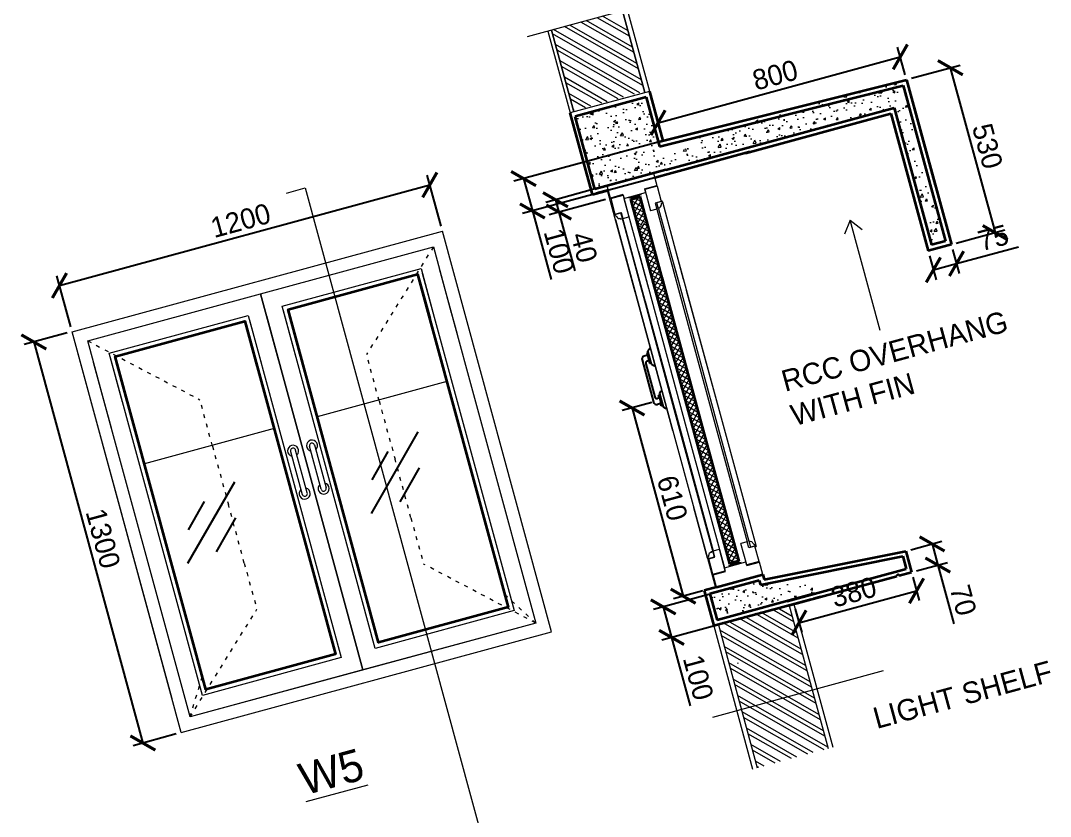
# Model space of a CAD drawing. Header units: millimetres. Extents: x -31731215 to 29997125, y -14487545 to 25622576.
# Drawn here: x 2266303 to 2269523, y -896033 to -893544 of the extents above; entities that cross this region are included whole.
import ezdxf

# ---------------------------------------------------------------- set-up
doc = ezdxf.new("R2010")
doc.units = ezdxf.units.MM
doc.header["$MEASUREMENT"] = 0
doc.linetypes.add('1', pattern=[0])
doc.linetypes.add('ACAD_ISO03W100', pattern=[30, 12, -18])
for name, color, linetype, lineweight in [('DIMNSION', 156, 'Continuous', 15), ('ELE', 245, 'Continuous', 13), ('ele2', 63, 'Continuous', 35), ('formatext', 201, 'Continuous', 20), ('glass', 160, 'Continuous', 13), ('HAT', 8, 'Continuous', 9), ('HATCH', 8, '1', 18), ('raling2', 245, 'Continuous', 9), ('SECTION', 7, 'Continuous', 35), ('th line', 4, 'Continuous', 50), ('THIN LINES', 54, 'Continuous', 0), ('tils', 178, 'Continuous', 0), ('toilet', 161, 'Continuous', 18), ('WALL', 10, '1', 20), ('walls', 10, 'Continuous', 20)]:
    doc.layers.add(name, color=color, linetype=linetype, lineweight=lineweight)
doc.layers.add('DOOR', color=7, linetype='Continuous')
doc.layers.add('hard wear', color=54, linetype='Continuous')
doc.layers.add('hidden', color=7, linetype='ACAD_ISO03W100', lineweight=9, true_color=0x873171)
doc.dimstyles.new('ISO-25', dxfattribs={"dimtxt": 63.5, "dimasz": 63.5, "dimexe": 31.75, "dimexo": 15.875, "dimgap": 15.875, "dimtad": 1, "dimtxsty": 'Standard', "dimblk1": 'ARCHTICK', "dimblk2": 'ARCHTICK', "dimsah": 1, "dimcen": 63.5, "dimadec": 0, "dimazin": 0, "dimtfac": 1, "dimtmove": 0, "dimatfit": 3, "dimfxl": 25.4, "dimarcsym": 0})
pattern_1 = [(65.20869, (2289551.12, -945077.21), (71.99414, 12.965064), [7.62, -83.82]), (10.20869, (2289551.12, -945077.21), (-33.65203, 70.04792), [6.096, -67.05623]), (115.66013, (2289557.12, -945076.13), (38.34211, 83.01298), [6.476, -71.2361]), (61.39289, (2289545.79, -945057.6), (109.04566, 12.21751), [11.43, -125.73]), (111.84425, (2289554.88, -945056.58), (65.67232, 120.416), [9.714, -106.85424]), (6.39284, (2289545.79, -945057.6), (65.67232, 120.416), [9.14399, -100.5839]), (36.20869, (2289556.926, -945059.84), (69.25286, -23.56388), [7.62, -83.82]), (341.20869, (2289556.926, -945059.84), (4.52739, 77.57999), [6.096, -67.056]), (86.66013, (2289562.7, -945061.8), (73.78025, 54.01611), [6.476, -71.235975]), (52.70869, (2289551.12, -945077.21), (-7.680543, 32.961558), [0, -66.2432, 0, -68.072, 0, -67.31]), (22.70869, (2289551.12, -945077.21), (15.2794, 45.680437), [0, -38.8112, 0, -64.7192, 0, -25.654]), (342.70869, (2289529.256, -945083.155), (52.937849, 12.016849), [0, -25.4, 0, -79.248, 0, -105.156]), (332.70869, (2289519.45, -945085.82), (54.508377, 25.358206), [0, -33.02, 0, -52.6288, 0, -74.676])]

# ---------------------------------------------------------------- blocks, each defined once
blk = doc.blocks.new('GFH')
at = {"layer": 'DOOR'}
for p, q in [((-16227.9, -453626.6), (-16019.9, -453418.6)), ((-16199, -453525.6), (-16126.8, -453453.3)), ((-16132.5, -453615.1), (-16045.9, -453528.4))]:
    blk.add_line(p, q, dxfattribs=at)
blk = doc.blocks.new('_ArchTick')
at = {"color": 0, "linetype": 'ByBlock', "const_width": 0.15}
blk.add_lwpolyline([(-0.5, -0.5), (0.5, 0.5)], dxfattribs=at)
blk = doc.blocks.new('*D628')
at = {"layer": 'Defpoints', "color": 0, "transparency": 16777216}
for p in [(2267582.9, -894058.2), (2267622.2, -894202.8, 0), (2266464.2, -894517.6, 0)]:
    blk.add_point(p, dxfattribs=at)
at = {"layer": 'THIN LINES', "color": 0, "lineweight": -2, "transparency": 16777216}
for p, q in [((2267618, -894187.4), (2267574.5, -894027.6)), ((2266424.9, -894373), (2267582.9, -894058.2)), ((2266460, -894502.2), (2266416.6, -894342.4))]:
    blk.add_line(p, q, dxfattribs=at)
at = {"layer": 'THIN LINES', "color": 0, "lineweight": -2, "transparency": 16777216, "xscale": 63.50000000000001, "yscale": 63.50000000000001, "zscale": 63.50000000000001}
for p, rotation in [((2267582.9, -894058.2), 15.20868761616842), ((2266424.9, -894373), 195.2086876161684)]:
    blk.add_blockref('_ArchTick', p, dxfattribs=dict(at, rotation=rotation))
at = {"layer": 'THIN LINES', "color": 0, "transparency": 16777216, "insert": (2266991.4, -894169.7), "char_height": 63.5, "attachment_point": 5, "rotation": 15.2087}
blk.add_mtext('1200', dxfattribs=at)
blk = doc.blocks.new('*D587')
at = {"layer": 'Defpoints', "color": 0, "transparency": 16777216}
for p in [(2268137.7, -894060.5, 0), (2268148.2, -894099.1, 0), (2267986.3, -894143.1)]:
    blk.add_point(p, dxfattribs=at)
at = {"layer": 'THIN LINES', "color": 0, "lineweight": -2, "transparency": 16777216}
for p, q in [((2268122.3, -894064.7), (2267945.2, -894112.9)), ((2268132.8, -894103.3), (2267955.7, -894151.5)), ((2267975.8, -894104.5), (2267986.3, -894143.1)), ((2267986.3, -894143.1), (2268036.3, -894327))]:
    blk.add_line(p, q, dxfattribs=at)
at = {"layer": 'THIN LINES', "color": 0, "lineweight": -2, "transparency": 16777216, "xscale": 63.50000000000001, "yscale": 63.50000000000001, "zscale": 63.50000000000001}
for p, rotation in [((2267975.8, -894104.5), 105.2086876158399), ((2267986.3, -894143.1), 285.2086876158399)]:
    blk.add_blockref('_ArchTick', p, dxfattribs=dict(at, rotation=rotation))
at = {"layer": 'THIN LINES', "color": 0, "transparency": 16777216, "insert": (2268065.6, -894253.2), "char_height": 63.5, "attachment_point": 5, "rotation": 285.2087}
blk.add_mtext('40', dxfattribs=at)
blk = doc.blocks.new('*D629')
at = {"layer": 'Defpoints', "color": 0, "transparency": 16777216}
for p in [(2268292.2, -894735.1), (2268452.2, -895323.6, 0), (2268375.2, -895344.6)]:
    blk.add_point(p, dxfattribs=at)
at = {"layer": 'THIN LINES', "color": 0, "lineweight": -2, "transparency": 16777216}
for p, q in [((2268276.8, -894739.2), (2268184.6, -894764.3)), ((2268215.2, -894756), (2268375.2, -895344.6)), ((2268436.9, -895327.8), (2268344.6, -895352.9))]:
    blk.add_line(p, q, dxfattribs=at)
at = {"layer": 'THIN LINES', "color": 0, "lineweight": -2, "transparency": 16777216, "xscale": 63.50000000000001, "yscale": 63.50000000000001, "zscale": 63.50000000000001}
for p, rotation in [((2268215.2, -894756), 105.2086876239012), ((2268375.2, -895344.6), 285.2086876239011)]:
    blk.add_blockref('_ArchTick', p, dxfattribs=dict(at, rotation=rotation))
at = {"layer": 'THIN LINES', "color": 0, "transparency": 16777216, "insert": (2268341.2, -895037.8), "char_height": 63.5, "attachment_point": 5, "rotation": 285.2087}
blk.add_mtext('610', dxfattribs=at)
blk = doc.blocks.new('*D630')
at = {"layer": 'Defpoints', "color": 0, "transparency": 16777216}
for p in [(2269089.2, -895269.7), (2269105, -895327.8), (2268721.5, -895369.6, 0)]:
    blk.add_point(p, dxfattribs=at)
at = {"layer": 'THIN LINES', "color": 0, "lineweight": -2, "transparency": 16777216}
for p, q in [((2269093.3, -895285), (2269113.3, -895358.4)), ((2268737.3, -895427.8), (2269105, -895327.8)), ((2268725.7, -895384.9), (2268745.7, -895458.4))]:
    blk.add_line(p, q, dxfattribs=at)
at = {"layer": 'THIN LINES', "color": 0, "lineweight": -2, "transparency": 16777216, "xscale": 63.50000000000001, "yscale": 63.50000000000001, "zscale": 63.50000000000001}
for p, rotation in [((2269105, -895327.8), 15.20868761618119), ((2268737.3, -895427.8), 195.2086876161812)]:
    blk.add_blockref('_ArchTick', p, dxfattribs=dict(at, rotation=rotation))
at = {"layer": 'THIN LINES', "color": 0, "transparency": 16777216, "insert": (2268908.7, -895331.8), "char_height": 63.5, "attachment_point": 5, "rotation": 15.2087}
blk.add_mtext('380', dxfattribs=at)
blk = doc.blocks.new('*D631')
at = {"layer": 'Defpoints', "color": 0, "transparency": 16777216}
for p in [(2269054.1, -893657.7), (2269073.6, -893729.3, 0), (2268311.9, -893919.9)]:
    blk.add_point(p, dxfattribs=at)
at = {"layer": 'THIN LINES', "color": 0, "lineweight": -2, "transparency": 16777216}
for p, q in [((2269069.4, -893714), (2269045.8, -893627.1)), ((2268296.6, -893863.6), (2269054.1, -893657.7)), ((2268307.7, -893904.6), (2268288.2, -893833))]:
    blk.add_line(p, q, dxfattribs=at)
at = {"layer": 'THIN LINES', "color": 0, "lineweight": -2, "transparency": 16777216, "xscale": 63.50000000000001, "yscale": 63.50000000000001, "zscale": 63.50000000000001}
for p, rotation in [((2269054.1, -893657.7), 15.20868761571485), ((2268296.6, -893863.6), 195.2086876157149)]:
    blk.add_blockref('_ArchTick', p, dxfattribs=dict(at, rotation=rotation))
at = {"layer": 'THIN LINES', "color": 0, "transparency": 16777216, "insert": (2268662.8, -893714.7), "char_height": 63.5, "attachment_point": 5, "rotation": 15.2087}
blk.add_mtext('800', dxfattribs=at)
blk = doc.blocks.new('*D632')
at = {"layer": 'Defpoints', "color": 0, "transparency": 16777216}
for p in [(2269073.4, -893728.7), (2269350.7, -894207.5), (2269213.7, -894244.7, 0)]:
    blk.add_point(p, dxfattribs=at)
at = {"layer": 'THIN LINES', "color": 0, "lineweight": -2, "transparency": 16777216}
for p, q in [((2269088.7, -893724.6), (2269241.1, -893683.1)), ((2269210.5, -893691.5), (2269350.7, -894207.5)), ((2269229, -894240.6), (2269381.4, -894199.1))]:
    blk.add_line(p, q, dxfattribs=at)
at = {"layer": 'THIN LINES', "color": 0, "lineweight": -2, "transparency": 16777216, "xscale": 63.50000000000001, "yscale": 63.50000000000001, "zscale": 63.50000000000001}
for p, rotation in [((2269210.5, -893691.5), 105.2086876239012), ((2269350.7, -894207.5), 285.2086876239011)]:
    blk.add_blockref('_ArchTick', p, dxfattribs=dict(at, rotation=rotation))
at = {"layer": 'THIN LINES', "color": 0, "transparency": 16777216, "insert": (2269326.6, -893937), "char_height": 63.5, "attachment_point": 5, "rotation": 285.2087}
blk.add_mtext('530', dxfattribs=at)
blk = doc.blocks.new('*D633')
at = {"layer": 'Defpoints', "color": 0, "transparency": 16777216}
for p in [(2269141.3, -894264.4, 0), (2269213.7, -894244.7, 0), (2269229.9, -894304.4)]:
    blk.add_point(p, dxfattribs=at)
at = {"layer": 'THIN LINES', "color": 0, "lineweight": -2, "transparency": 16777216}
for p, q in [((2269217.8, -894260), (2269238.2, -894335)), ((2269229.9, -894304.4), (2269423.9, -894251.6)), ((2269145.5, -894279.7), (2269165.8, -894354.7)), ((2269157.5, -894324), (2269229.9, -894304.4))]:
    blk.add_line(p, q, dxfattribs=at)
at = {"layer": 'THIN LINES', "color": 0, "lineweight": -2, "transparency": 16777216, "xscale": 63.50000000000001, "yscale": 63.50000000000001, "zscale": 63.50000000000001}
for p, rotation in [((2269229.9, -894304.4), 15.20868761613738), ((2269157.5, -894324), 195.2086876161374)]:
    blk.add_blockref('_ArchTick', p, dxfattribs=dict(at, rotation=rotation))
at = {"layer": 'THIN LINES', "color": 0, "transparency": 16777216, "insert": (2269345, -894223.7), "char_height": 63.5, "attachment_point": 5, "rotation": 15.2087}
blk.add_mtext('75', dxfattribs=at)
blk = doc.blocks.new('*D634')
at = {"layer": 'Defpoints', "color": 0, "transparency": 16777216}
for p in [(2269071.2, -895203.5), (2269089.2, -895269.7), (2269171.4, -895247.3)]:
    blk.add_point(p, dxfattribs=at)
at = {"layer": 'THIN LINES', "color": 0, "lineweight": -2, "transparency": 16777216}
for p, q in [((2269086.5, -895199.3), (2269184.1, -895172.8)), ((2269153.4, -895181.1), (2269171.4, -895247.3)), ((2269104.5, -895265.5), (2269202.1, -895239)), ((2269171.4, -895247.3), (2269221.4, -895431.1))]:
    blk.add_line(p, q, dxfattribs=at)
at = {"layer": 'THIN LINES', "color": 0, "lineweight": -2, "transparency": 16777216, "xscale": 63.50000000000001, "yscale": 63.50000000000001, "zscale": 63.50000000000001}
for p, rotation in [((2269153.4, -895181.1), 105.2086876162509), ((2269171.4, -895247.3), 285.2086876162509)]:
    blk.add_blockref('_ArchTick', p, dxfattribs=dict(at, rotation=rotation))
at = {"layer": 'THIN LINES', "color": 0, "transparency": 16777216, "insert": (2269250.7, -895357.3), "char_height": 63.5, "attachment_point": 5, "rotation": 285.2087}
blk.add_mtext('70', dxfattribs=at)
blk = doc.blocks.new('*D635')
at = {"layer": 'Defpoints', "color": 0, "transparency": 16777216}
for p in [(2268628, -895292.6, 0), (2268654, -895388, 0), (2268338.9, -895473.6)]:
    blk.add_point(p, dxfattribs=at)
at = {"layer": 'THIN LINES', "color": 0, "lineweight": -2, "transparency": 16777216}
for p, q in [((2268612.7, -895296.7), (2268282.3, -895386.6)), ((2268638.7, -895392.1), (2268308.2, -895482)), ((2268312.9, -895378.2), (2268338.9, -895473.6)), ((2268338.9, -895473.6), (2268397.2, -895688.1))]:
    blk.add_line(p, q, dxfattribs=at)
at = {"layer": 'THIN LINES', "color": 0, "lineweight": -2, "transparency": 16777216, "xscale": 63.50000000000001, "yscale": 63.50000000000001, "zscale": 63.50000000000001}
for p, rotation in [((2268312.9, -895378.2), 105.2086876157853), ((2268338.9, -895473.6), 285.2086876157853)]:
    blk.add_blockref('_ArchTick', p, dxfattribs=dict(at, rotation=rotation))
at = {"layer": 'THIN LINES', "color": 0, "transparency": 16777216, "insert": (2268422.3, -895599), "char_height": 63.5, "attachment_point": 5, "rotation": 285.2087}
blk.add_mtext('100', dxfattribs=at)
blk = doc.blocks.new('*D636')
at = {"layer": 'Defpoints', "color": 0, "transparency": 16777216}
for p in [(2268311.9, -893919.9), (2268339.4, -894021.2), (2267903.7, -894139.7)]:
    blk.add_point(p, dxfattribs=at)
at = {"layer": 'THIN LINES', "color": 0, "lineweight": -2, "transparency": 16777216}
for p, q in [((2268296.6, -893924.1), (2267845.5, -894046.7)), ((2268324.1, -894025.4), (2267873, -894148)), ((2267876.1, -894038.4), (2267903.7, -894139.7)), ((2267903.7, -894139.7), (2267962, -894354.2))]:
    blk.add_line(p, q, dxfattribs=at)
at = {"layer": 'THIN LINES', "color": 0, "lineweight": -2, "transparency": 16777216, "xscale": 63.50000000000001, "yscale": 63.50000000000001, "zscale": 63.50000000000001}
for p, rotation in [((2267876.1, -894038.4), 105.2086876161762), ((2267903.7, -894139.7), 285.2086876161762)]:
    blk.add_blockref('_ArchTick', p, dxfattribs=dict(at, rotation=rotation))
at = {"layer": 'THIN LINES', "color": 0, "transparency": 16777216, "insert": (2267987.1, -894265.1), "char_height": 63.5, "attachment_point": 5, "rotation": 285.2087}
blk.add_mtext('100', dxfattribs=at)
blk = doc.blocks.new('*D637')
at = {"layer": 'Defpoints', "color": 0, "transparency": 16777216}
for p in [(2266464, -894517, 0), (2266805.1, -895771.4), (2266685.7, -895803.9)]:
    blk.add_point(p, dxfattribs=at)
at = {"layer": 'THIN LINES', "color": 0, "lineweight": -2, "transparency": 16777216}
for p, q in [((2266448.7, -894521.1), (2266314.1, -894557.7)), ((2266344.7, -894549.4), (2266685.7, -895803.9)), ((2266789.7, -895775.6), (2266655.1, -895812.2))]:
    blk.add_line(p, q, dxfattribs=at)
at = {"layer": 'THIN LINES', "color": 0, "lineweight": -2, "transparency": 16777216, "xscale": 63.50000000000001, "yscale": 63.50000000000001, "zscale": 63.50000000000001}
for p, rotation in [((2266344.7, -894549.4), 105.2086876161803), ((2266685.7, -895803.9), 285.2086876161803)]:
    blk.add_blockref('_ArchTick', p, dxfattribs=dict(at, rotation=rotation))
at = {"layer": 'THIN LINES', "color": 0, "transparency": 16777216, "insert": (2266561.2, -895164.1), "char_height": 63.5, "attachment_point": 5, "rotation": 285.2087}
blk.add_mtext('1300', dxfattribs=at)

msp = doc.modelspace()

# ---------------------------------------------------------------- hatches: boundary and pattern name
at = {"layer": 'DIMNSION'}
h = msp.add_hatch(dxfattribs=at)
h.set_pattern_fill('ANSI37', color=256, scale=100, angle=15.208688, style=0)
h.set_pattern_definition([(150.2086876, (2631976.296, -271719.486), (6.21052973, 10.84800998), []), (60.2086876, (2631976.296, -271719.486), (10.84800998, -6.21052973), [])])
h.paths.add_polyline_path([(2268403.975, -894811.41), (2268432.924, -894803.54), (2268324.144, -894403.402), (2268295.194, -894411.273)])
h.paths.add_polyline_path([(2268432.924, -894803.54), (2268403.975, -894811.41), (2268521.305, -895243), (2268550.255, -895235.13)])
at = {"layer": 'HATCH'}
h = msp.add_hatch(dxfattribs=at)
h.set_pattern_fill('AR-CONC', color=256, scale=0.4, angle=15.208688, style=0)
h.set_pattern_definition(pattern_1)
h.paths.add_polyline_path([(2269058.845, -893732.391), (2268424.049, -893904.965), (2268443.724, -893977.338), (2268566.434, -893943.979), (2269035.097, -893816.57), (2269151.836, -894245.984), (2269195.26, -894234.179)])
h = msp.add_hatch(dxfattribs=at)
h.set_pattern_fill('AR-CONC', color=256, scale=0.4, angle=15.208688, style=0)
h.set_pattern_definition([(65.208688, (2129410.03, -981491.07), (71.994142, 12.965064), [7.62, -83.82]), (10.20869, (2129410.03, -981491.07), (-33.65203, 70.047924), [6.096, -67.056234]), (115.66013, (2129416.03, -981489.99), (38.342112, 83.012984), [6.476004, -71.236098]), (61.39289, (2129404.7, -981471.46), (109.045664, 12.217515), [11.43, -125.73]), (111.844245, (2129413.79, -981470.44), (65.672324, 120.415994), [9.71401, -106.85424]), (6.39284, (2129404.7, -981471.46), (65.67232, 120.41599), [9.14399, -100.58389]), (36.208688, (2129415.84, -981473.696), (69.25286, -23.56388), [7.62, -83.82]), (341.20869, (2129415.84, -981473.696), (4.52739, 77.579987), [6.096, -67.056]), (86.660133, (2129421.61, -981475.66), (73.78025, 54.016107), [6.476004, -71.235975]), (52.708688, (2129410.032, -981491.068), (-7.6805432, 32.961558), [0, -66.2432, 0, -68.072, 0, -67.31]), (22.708688, (2129410.03, -981491.068), (15.279399, 45.680437), [0, -38.8112, 0, -64.7192, 0, -25.654]), (342.708688, (2129388.168, -981497.011), (52.9378487, 12.0168487), [0, -25.4, 0, -79.248, 0, -105.156]), (332.708688, (2129378.364, -981499.677), (54.508377, 25.358206), [0, -33.02, 0, -52.6288, 0, -74.676])])
h.paths.add_polyline_path([(2268259.365, -893783.928), (2268037.42, -893844.266), (2268099.069, -894071.035), (2268321.014, -894010.698)])
h = msp.add_hatch(dxfattribs=at)
h.set_pattern_fill('AR-CONC', color=256, scale=0.4, angle=15.208688, style=0)
h.set_pattern_definition(pattern_1)
h.paths.add_polyline_path([(2268556.22, -893906.406), (2268307.897, -893962.449), (2268321.014, -894010.698), (2268566.434, -893943.979)])
h = msp.add_hatch(dxfattribs=at)
h.set_pattern_fill('AR-CONC', color=256, scale=0.4, angle=15.208688, style=0)
h.set_pattern_definition([(65.208688, (2129406.46, -981477.92), (71.994142, 12.965064), [7.62, -83.82]), (10.20869, (2129406.46, -981477.92), (-33.65203, 70.047924), [6.096, -67.056234]), (115.66013, (2129412.46, -981476.84), (38.342112, 83.012984), [6.476004, -71.236098]), (61.39289, (2129401.13, -981458.31), (109.045664, 12.217515), [11.43, -125.73]), (111.844245, (2129410.21, -981457.29), (65.672324, 120.415994), [9.71401, -106.85424]), (6.39284, (2129401.13, -981458.31), (65.67232, 120.41599), [9.14399, -100.58389]), (36.208688, (2129412.264, -981460.55), (69.25286, -23.56388), [7.62, -83.82]), (341.20869, (2129412.26, -981460.55), (4.52739, 77.579987), [6.096, -67.056]), (86.660133, (2129418.035, -981462.51), (73.78025, 54.016107), [6.476004, -71.235975]), (52.708688, (2129406.457, -981477.92), (-7.6805432, 32.961558), [0, -66.2432, 0, -68.072, 0, -67.31]), (22.708688, (2129406.457, -981477.92), (15.279399, 45.680437), [0, -38.8112, 0, -64.7192, 0, -25.654]), (342.708688, (2129384.594, -981483.864), (52.9378487, 12.0168487), [0, -25.4, 0, -79.248, 0, -105.156]), (332.708688, (2129374.79, -981486.53), (54.508377, 25.358206), [0, -33.02, 0, -52.6288, 0, -74.676])])
h.paths.add_polyline_path([(2268786.428, -895336.409), (2268776.351, -895299.34), (2268616.904, -895308.758), (2268613.272, -895295.398), (2268458.876, -895337.371), (2268481.174, -895419.394)])

# ---------------------------------------------------------------- linework, layer by layer
at = {"layer": 'DIMNSION'}
for p, q in [((2268211.768, -894104.396), (2268213.222, -894101.857)), ((2268249.405, -894128.483), (2268213.778, -894108.087)), ((2268218.021, -894127.396), (2268231.896, -894103.161)), ((2268222.658, -894144.455), (2268243.738, -894107.636)), ((2268244.768, -894111.425), (2268230.837, -894103.449)), ((2268254.043, -894145.542), (2268217.223, -894124.462)), ((2268258.68, -894162.6), (2268221.861, -894141.521)), ((2268227.296, -894161.514), (2268248.375, -894124.694)), ((2268231.933, -894178.572), (2268253.013, -894141.753)), ((2268262.739, -894179.328), (2268226.498, -894158.58)), ((2268245.681, -894183.965), (2268231.136, -894175.638)), ((2268242.801, -894184.748), (2268257.65, -894158.811)), ((2268259.859, -894180.111), (2268262.287, -894175.87)), ((2268270.323, -894205.428), (2268234.696, -894185.031)), ((2268274.96, -894222.486), (2268238.141, -894201.407)), ((2268238.939, -894204.341), (2268252.813, -894180.106)), ((2268243.576, -894221.399), (2268264.655, -894184.58)), ((2268248.214, -894238.458), (2268269.293, -894201.639)), ((2268265.685, -894188.369), (2268251.755, -894180.393)), ((2268279.598, -894239.545), (2268242.779, -894218.465)), ((2268283.657, -894256.272), (2268247.416, -894235.524)), ((2268252.851, -894255.516), (2268273.93, -894218.697)), ((2268263.719, -894261.693), (2268278.568, -894235.756)), ((2268266.599, -894260.91), (2268252.053, -894252.582)), ((2268294.164, -894293.126), (2268257.345, -894272.047)), ((2268258.143, -894274.981), (2268268.553, -894256.797)), ((2268289.527, -894276.068), (2268259.952, -894259.136)), ((2268262.78, -894292.04), (2268283.859, -894255.22)), ((2268267.418, -894309.098), (2268288.497, -894272.279)), ((2268284.89, -894259.009), (2268277.01, -894254.498)), ((2268280.777, -894257.055), (2268283.205, -894252.814)), ((2268298.802, -894310.185), (2268261.983, -894289.106)), ((2268303.439, -894327.244), (2268266.62, -894306.164)), ((2268272.055, -894326.157), (2268293.134, -894289.337)), ((2268276.693, -894343.215), (2268297.772, -894306.396)), ((2268308.077, -894344.302), (2268271.258, -894323.223)), ((2268281.33, -894360.274), (2268302.409, -894323.455)), ((2268312.714, -894361.361), (2268275.895, -894340.281)), ((2268317.352, -894378.419), (2268280.533, -894357.34)), ((2268285.968, -894377.332), (2268307.047, -894340.513)), ((2268290.605, -894394.391), (2268311.684, -894357.572)), ((2268321.989, -894395.478), (2268285.17, -894374.398)), ((2268326.627, -894412.536), (2268289.807, -894391.457)), ((2268295.243, -894411.45), (2268316.322, -894374.63)), ((2268299.88, -894428.508), (2268320.959, -894391.689)), ((2268331.264, -894429.595), (2268294.445, -894408.516)), ((2268335.902, -894446.653), (2268299.082, -894425.574)), ((2268304.518, -894445.567), (2268325.597, -894408.747)), ((2268309.155, -894462.625), (2268330.234, -894425.806)), ((2268340.539, -894463.712), (2268303.72, -894442.633)), ((2268345.177, -894480.77), (2268308.357, -894459.691)), ((2268313.793, -894479.684), (2268334.872, -894442.864)), ((2268318.43, -894496.742), (2268339.509, -894459.923)), ((2268349.814, -894497.829), (2268312.995, -894476.75)), ((2268354.452, -894514.887), (2268317.632, -894493.808)), ((2268323.067, -894513.801), (2268344.147, -894476.981)), ((2268327.705, -894530.859), (2268348.784, -894494.04)), ((2268359.089, -894531.946), (2268322.27, -894510.867)), ((2268361.971, -894548), (2268326.907, -894527.925)), ((2268332.342, -894547.918), (2268353.422, -894511.098)), ((2268343.884, -894552.917), (2268358.059, -894528.157)), ((2268344.913, -894552.637), (2268331.545, -894544.984)), ((2268360.943, -894548.279), (2268362.697, -894545.216)), ((2268270.613, -894568.754), (2268272.644, -894568.202)), ((2268285.225, -894623.596), (2268287.532, -894622.968)), ((2268306.747, -894702.76), (2268309.054, -894702.133)), ((2268321.912, -894757.451), (2268323.942, -894756.899))]:
    msp.add_line(p, q, dxfattribs=at)
at = {"layer": 'DOOR', "linetype": 'Continuous'}
msp.add_line((2268137.668, -894060.542), (2268282.415, -894021.191), dxfattribs=at)
at = {"layer": 'ELE'}
for p, q in [((2268282.415, -894021.191), (2268292.908, -894059.79)), ((2268148.162, -894099.141), (2268137.668, -894060.542)), ((2268189.909, -894100.227), (2268257.457, -894081.864)), ((2268254.309, -894070.284), (2268292.908, -894059.79)), ((2268254.309, -894070.284), (2268257.457, -894081.864)), ((2268293.433, -894061.72), (2268254.834, -894072.214)), ((2268254.834, -894072.214), (2268273.197, -894139.762)), ((2268293.433, -894061.72), (2268306.55, -894109.969)), ((2268186.761, -894088.647), (2268148.162, -894099.141)), ((2268148.686, -894101.071), (2268187.285, -894090.577)), ((2268148.686, -894101.071), (2268161.803, -894149.32)), ((2268186.761, -894088.647), (2268189.909, -894100.227)), ((2268187.285, -894090.577), (2268205.649, -894158.126)), ((2268306.55, -894109.969), (2268287.25, -894115.216)), ((2268161.803, -894149.32), (2268181.103, -894144.073)), ((2268181.103, -894144.073), (2268186.349, -894163.372)), ((2268292.497, -894134.515), (2268273.197, -894139.762)), ((2268287.25, -894115.216), (2268292.497, -894134.515)), ((2268186.349, -894163.372), (2268205.649, -894158.126)), ((2267963.028, -895456.627, 0), (2267622.156, -894202.76)), ((2267053.663, -894398.76), (2267109.685, -894604.833)), ((2267072.026, -894466.309), (2267373.548, -895575.429, 0)), ((2268575.131, -895174.157, 0), (2268555.831, -895179.404, 0)), ((2268580.377, -895193.457, 0), (2268575.131, -895174.157, 0)), ((2268468.983, -895203.014, 0), (2268488.283, -895197.767, 0)), ((2268474.23, -895222.314, 0), (2268468.983, -895203.014, 0)), ((2268506.646, -895265.316, 0), (2268488.283, -895197.767, 0)), ((2268574.194, -895246.952, 0), (2268555.831, -895179.404, 0)), ((2268599.677, -895188.21, 0), (2268580.377, -895193.457, 0)), ((2268612.794, -895236.459, 0), (2268599.677, -895188.21, 0)), ((2268454.93, -895227.56, 0), (2268474.23, -895222.314, 0)), ((2268468.047, -895275.809, 0), (2268454.93, -895227.56, 0)), ((2268504.023, -895255.666, 0), (2268571.571, -895237.303, 0)), ((2268574.719, -895248.882, 0), (2268571.571, -895237.303, 0)), ((2268612.794, -895236.459, 0), (2268574.194, -895246.952, 0)), ((2268574.719, -895248.882, 0), (2268613.318, -895238.389, 0)), ((2268623.812, -895276.988, 0), (2268613.318, -895238.389, 0)), ((2268468.047, -895275.809, 0), (2268506.646, -895265.316, 0)), ((2268468.572, -895277.739, 0), (2268507.171, -895267.246, 0)), ((2268507.171, -895267.246, 0), (2268504.023, -895255.666, 0)), ((2268479.065, -895316.338, 0), (2268468.572, -895277.739, 0)), ((2266805.056, -895771.429, 0), (2267963.028, -895456.627, 0)), ((2266805.056, -895771.429, 0), (2267963.028, -895456.627, 0))]:
    msp.add_line(p, q, dxfattribs=at)
for points in [[(2266805.056, -895771.429), (2266464.183, -894517.563), (2267622.156, -894202.76)], [(2267109.685, -894604.833), (2267053.663, -894398.76), (2267594.05, -894251.852), (2267650.072, -894457.925)], [(2267612.413, -894319.401), (2267913.935, -895428.521), (2266833.161, -895722.337), (2266531.639, -894613.217)], [(2267612.413, -894319.401), (2267913.935, -895428.521), (2267373.548, -895575.429), (2267072.026, -894466.309)], [(2267612.413, -894319.401), (2267668.436, -894525.474)], [(2266569.298, -894751.741), (2266513.276, -894545.668), (2267053.663, -894398.76), (2267109.685, -894604.833)], [(2267072.026, -894466.309), (2267373.548, -895575.429), (2266833.161, -895722.337), (2266531.639, -894613.217)], [(2266587.662, -894819.29), (2266531.639, -894613.217)]]:
    msp.add_lwpolyline(points, dxfattribs=at)
at = {"layer": 'ele2'}
for p, q in [((2268210.438, -894099.504), (2268209.208, -894094.98)), ((2268285.883, -894377.023), (2268211.225, -894102.399)), ((2268239.388, -894091.634), (2268238.158, -894087.11)), ((2268314.833, -894369.152), (2268240.175, -894094.529)), ((2268282.641, -894365.096), (2268254.256, -894260.684)), ((2268311.59, -894357.226), (2268283.205, -894252.814)), ((2268403.975, -894811.41), (2268281.523, -894360.984)), ((2268432.924, -894803.54), (2268309.068, -894347.946)), ((2268521.305, -895243, 0), (2268403.975, -894811.41, 0)), ((2268550.255, -895235.13, 0), (2268432.924, -894803.54, 0))]:
    msp.add_line(p, q, dxfattribs=at)
for points in [[(2267544.865, -894337.764), (2267828.023, -895379.336), (2267422.733, -895489.517), (2267139.575, -894447.945)], [(2267177.234, -894586.47), (2267139.575, -894447.945), (2267544.865, -894337.764), (2267582.524, -894476.289)], [(2266636.847, -894733.378), (2266599.188, -894594.853), (2267004.478, -894484.672), (2267042.137, -894623.197)], [(2267004.478, -894484.672), (2267287.636, -895526.244), (2266882.346, -895636.425), (2266599.188, -894594.853)]]:
    msp.add_lwpolyline(points, dxfattribs=at)
at = {"layer": 'glass', "linetype": 'Continuous'}
for p, q in [((2268293.04, -894113.642), (2268293.237, -894114.365)), ((2268179.896, -894144.401), (2268246.078, -894387.844)), ((2268246.078, -894387.844), (2268179.896, -894144.401)), ((2268292.497, -894134.515), (2268353.432, -894358.659)), ((2268298.287, -894132.941), (2268359.222, -894357.085)), ((2268247.284, -894387.516), (2268186.349, -894163.372)), ((2268321.804, -894242.321), (2268350.189, -894346.733)), ((2268327.594, -894240.747), (2268355.979, -894345.159)), ((2268214.451, -894271.506), (2268364.169, -894822.231)), ((2268364.169, -894822.231), (2268214.451, -894271.506)), ((2268299.738, -894580.463), (2268215.657, -894271.178)), ((2268350.189, -894346.733), (2268471.523, -894793.047)), ((2268355.979, -894345.159), (2268477.313, -894791.473)), ((2268256.595, -894421.766), (2268365.376, -894821.903)), ((2268364.169, -894822.231, 0), (2268467.777, -895203.342, 0)), ((2268473.024, -895222.642, 0), (2268364.169, -894822.231, 0)), ((2268365.376, -894821.903, 0), (2268468.983, -895203.014, 0)), ((2268471.523, -894793.047, 0), (2268575.131, -895174.157, 0)), ((2268477.313, -894791.473, 0), (2268580.92, -895172.583, 0))]:
    msp.add_line(p, q, dxfattribs=at)
at = {"layer": 'hard wear'}
for p, q in [((2268263.368, -894590.849), (2268253.674, -894593.484)), ((2268266.088, -894581.225), (2268261.119, -894582.576)), ((2268261.119, -894582.576), (2268270.214, -894616.033)), ((2268265.074, -894577.495), (2268270.613, -894568.754)), ((2268276.267, -894618.668), (2268265.074, -894577.495)), ((2268246.648, -894605.757), (2268282.51, -894737.675)), ((2268258.218, -894617.664), (2268286.46, -894721.549)), ((2268267.965, -894607.76), (2268263.136, -894609.073)), ((2268270.214, -894616.033), (2268275.183, -894614.682)), ((2268276.267, -894618.668), (2268285.225, -894623.596)), ((2268299.88, -894725.155), (2268295.051, -894726.468)), ((2268297.631, -894716.882), (2268302.6, -894715.531)), ((2268299.88, -894725.155), (2268297.631, -894716.882)), ((2268301.516, -894711.545), (2268306.747, -894702.76)), ((2268301.516, -894711.545), (2268312.71, -894752.718)), ((2268304.477, -894742.066), (2268294.783, -894744.701)), ((2268306.726, -894750.339), (2268304.477, -894742.066)), ((2268311.696, -894748.988), (2268306.726, -894750.339)), ((2268312.71, -894752.718), (2268321.912, -894757.451))]:
    msp.add_line(p, q, dxfattribs=at)
for centre, radius, start, end in [((2268256.297, -894603.134), 10, 105.208688, 195.208688), ((2268264.973, -894615.828), 7, 105.208688, 195.208688), ((2268293.215, -894719.713), 7, 195.208688, 285.208688), ((2268292.16, -894735.052), 10, 195.208688, 285.208688)]:
    msp.add_arc(centre, radius, start, end, dxfattribs=at)
at = {"layer": 'HAT'}
for p, q in [((2268202.875, -893576.136, 0), (2268123.101, -893530.465, 0)), ((2268235.338, -893695.546, 0), (2268003.691, -893562.927, 0)), ((2268230.7, -893678.488, 0), (2268020.749, -893558.29, 0)), ((2268221.425, -893644.371, 0), (2268054.866, -893549.015, 0)), ((2268216.788, -893627.312, 0), (2268071.925, -893544.377, 0)), ((2268207.513, -893593.195, 0), (2268106.042, -893535.102, 0)), ((2268249.25, -893746.722, 0), (2267966.968, -893585.114, 0)), ((2268244.613, -893729.663, 0), (2267969.574, -893572.202, 0)), ((2268239.919, -893770.187, 0), (2267976.243, -893619.231, 0)), ((2268222.86, -893774.824, 0), (2267980.881, -893636.29, 0)), ((2268188.743, -893784.099, 0), (2267990.156, -893670.407, 0)), ((2268171.685, -893788.737, 0), (2267994.793, -893687.466, 0)), ((2268137.567, -893798.012, 0), (2268004.068, -893721.583, 0)), ((2268120.509, -893802.649, 0), (2268008.706, -893738.641, 0)), ((2268086.392, -893811.924, 0), (2268017.981, -893772.758, 0)), ((2268069.333, -893816.561, 0), (2268022.618, -893789.817, 0)), ((2268035.216, -893825.836, 0), (2268031.893, -893823.934, 0)), ((2268734.879, -895475.883, 0), (2268600.722, -895399.078, 0)), ((2268730.241, -895458.825, 0), (2268617.78, -895394.44, 0)), ((2268720.966, -895424.707, 0), (2268651.897, -895385.165, 0)), ((2268716.329, -895407.649, 0), (2268668.956, -895380.528, 0)), ((2268707.054, -895373.532, 0), (2268703.073, -895371.253, 0)), ((2268762.704, -895578.234, 0), (2268498.37, -895426.902, 0)), ((2268758.066, -895561.176, 0), (2268515.429, -895422.265, 0)), ((2268748.791, -895527.059, 0), (2268549.546, -895412.99, 0)), ((2268744.154, -895510, 0), (2268566.605, -895408.352, 0)), ((2268771.979, -895612.351, 0), (2268489.697, -895450.744, 0)), ((2268776.616, -895629.41, 0), (2268494.334, -895467.802, 0)), ((2268785.891, -895663.527, 0), (2268503.609, -895501.92, 0)), ((2268790.529, -895680.586, 0), (2268508.247, -895518.978, 0)), ((2268799.804, -895714.703, 0), (2268517.522, -895553.095, 0)), ((2268804.441, -895731.761, 0), (2268522.159, -895570.154, 0)), ((2268813.716, -895765.878, 0), (2268531.434, -895604.271, 0)), ((2268818.353, -895782.937, 0), (2268536.072, -895621.329, 0)), ((2268827.628, -895817.054, 0), (2268545.347, -895655.446, 0)), ((2268815.968, -895824.782, 0), (2268549.984, -895672.505, 0)), ((2268781.851, -895834.057, 0), (2268559.259, -895706.622, 0)), ((2268764.793, -895838.694, 0), (2268563.897, -895723.681, 0)), ((2268730.675, -895847.969, 0), (2268573.171, -895757.798, 0)), ((2268713.617, -895852.607, 0), (2268577.809, -895774.856, 0)), ((2268679.5, -895861.882, 0), (2268587.084, -895808.973, 0)), ((2268662.441, -895866.519, 0), (2268591.721, -895826.032, 0)), ((2268628.324, -895875.794, 0), (2268600.996, -895860.149, 0)), ((2268611.266, -895880.432, 0), (2268605.634, -895877.207, 0))]:
    msp.add_line(p, q, dxfattribs=at)
at = {"layer": 'HAT', "linetype": 'Continuous'}
for p, q in [((2268225.158, -894393.531), (2268138.777, -894075.785)), ((2268189.909, -894100.227), (2268266.584, -894382.269)), ((2268307.469, -894110.496), (2268293.237, -894114.365)), ((2268306.826, -894108.13), (2268308.93, -894107.558)), ((2268307.469, -894110.496), (2268306.826, -894108.13)), ((2268309.995, -894111.476), (2268308.131, -894111.983)), ((2268308.131, -894111.983), (2268308.956, -894115.019)), ((2268309.995, -894111.476), (2268308.93, -894107.558)), ((2268309.995, -894111.476), (2268375.558, -894352.644)), ((2268161.277, -894150.24), (2268180.093, -894145.124)), ((2268185.143, -894163.7), (2268180.093, -894145.124)), ((2268298.287, -894132.941), (2268293.237, -894114.365)), ((2268299.983, -894132.48), (2268298.287, -894132.941)), ((2268299.983, -894132.48), (2268299.216, -894129.658)), ((2268160.634, -894147.874), (2268158.53, -894148.446)), ((2268159.595, -894152.363), (2268158.53, -894148.446)), ((2268159.595, -894152.363), (2268161.459, -894151.857)), ((2268161.277, -894150.24), (2268160.634, -894147.874)), ((2268161.459, -894151.857), (2268162.284, -894154.893)), ((2268163.53, -894166.838), (2268225.158, -894393.531)), ((2268178.863, -894165.408), (2268178.095, -894162.585)), ((2268178.863, -894165.408), (2268185.143, -894163.7)), ((2268343.931, -894236.306), (2268372.316, -894340.718)), ((2268234.956, -894265.931), (2268384.675, -894816.657)), ((2268343.249, -894827.919), (2268193.531, -894277.193)), ((2268193.531, -894277.193), (2268343.249, -894827.919)), ((2268384.869, -894386.894), (2268493.649, -894787.031)), ((2268493.649, -894787.031, 0), (2268601.885, -895185.166, 0)), ((2268384.675, -894816.657, 0), (2268504.023, -895255.666, 0)), ((2268343.249, -894827.919, 0), (2268476.238, -895317.107, 0)), ((2268451.485, -895226.054, 0), (2268408.542, -895068.092, 0)), ((2268582.617, -895172.122, 0), (2268580.92, -895172.583, 0)), ((2268580.92, -895172.583, 0), (2268585.97, -895191.159, 0)), ((2268582.617, -895172.122, 0), (2268583.384, -895174.945, 0)), ((2268461.496, -895205.049, 0), (2268467.777, -895203.342, 0)), ((2268461.496, -895205.049, 0), (2268462.264, -895207.872, 0)), ((2268467.777, -895203.342, 0), (2268472.827, -895221.918, 0)), ((2268600.203, -895187.29, 0), (2268585.97, -895191.159, 0)), ((2268600.021, -895185.673, 0), (2268599.196, -895182.637, 0)), ((2268601.885, -895185.166, 0), (2268600.021, -895185.673, 0)), ((2268600.203, -895187.29, 0), (2268600.846, -895189.656, 0)), ((2268600.846, -895189.656, 0), (2268602.95, -895189.084, 0)), ((2268601.885, -895185.166, 0), (2268602.95, -895189.084, 0)), ((2268451.485, -895226.054, 0), (2268453.349, -895225.547, 0)), ((2268451.485, -895226.054, 0), (2268452.55, -895229.971, 0)), ((2268453.349, -895225.547, 0), (2268452.524, -895222.511, 0)), ((2268454.654, -895229.399, 0), (2268452.55, -895229.971, 0)), ((2268454.011, -895227.033, 0), (2268472.827, -895221.918, 0)), ((2268454.011, -895227.033, 0), (2268454.654, -895229.399, 0))]:
    msp.add_line(p, q, dxfattribs=at)
for centre, radius, start, end in [((2268299.077, -894122.704), 6.955, 271.144155, 14.078334), ((2268311.323, -894120.072), 5.579, 115.095161, 189.708237), ((2268162.802, -894160.448), 5.579, 20.709138, 95.322215), ((2268174.695, -894156.518), 6.955, 196.339041, 299.27322), ((2268586.785, -895181.011, 0), 6.955, 16.339041, 119.27322), ((2268462.403, -895214.825, 0), 6.955, 91.144155, 194.078334), ((2268598.678, -895177.082, 0), 5.579, 200.709138, 275.322215), ((2268450.157, -895217.458, 0), 5.579, 295.095161, 9.708237)]:
    msp.add_arc(centre, radius, start, end, dxfattribs=at)
at = {"layer": 'hidden'}
for p, q in [((2267594.05, -894251.852), (2267385.037, -894588.473)), ((2266513.276, -894545.668), (2266863.95, -894730.135)), ((2267424.388, -894733.22), (2267385.037, -894588.473)), ((2266903.3, -894874.881), (2266863.95, -894730.135)), ((2267424.388, -894733.22), (2267474.149, -894916.264)), ((2267424.388, -894733.22), (2267474.149, -894916.264)), ((2267424.388, -894733.22), (2267474.149, -894916.264)), ((2266903.3, -894874.881), (2266953.062, -895057.925)), ((2267523.911, -895099.308), (2267474.149, -894916.264)), ((2267002.824, -895240.969), (2266953.062, -895057.925)), ((2267523.911, -895099.308), (2267563.261, -895244.054)), ((2267002.824, -895240.969), (2267042.174, -895385.716)), ((2267913.935, -895428.521), (2267563.261, -895244.054)), ((2267913.935, -895428.521, 0), (2267817.298, -895339.884, 0)), ((2266833.161, -895722.337), (2267042.174, -895385.716)), ((2266833.161, -895722.337, 0), (2266871.621, -895596.973, 0))]:
    msp.add_line(p, q, dxfattribs=at)
at = {"layer": 'raling2'}
for p, q in [((2267243.068, -895010.066), (2267206.56, -894875.774)), ((2267222.271, -894871.502), (2267258.779, -895005.794)), ((2267147.609, -894891.8), (2267184.117, -895026.092)), ((2267199.829, -895021.82), (2267163.32, -894887.528))]:
    msp.add_line(p, q, dxfattribs=at)
for points in [[(2267162.759, -894590.405), (2267121.165, -894437.406), (2267555.405, -894319.355), (2267596.999, -894472.354)], [(2267559.34, -894333.829), (2267846.433, -895389.876), (2267412.194, -895507.927), (2267125.1, -894451.88)], [(2266622.372, -894737.313), (2266580.778, -894584.313), (2267015.018, -894466.262), (2267056.612, -894619.262)], [(2267018.953, -894480.737), (2267306.046, -895536.784), (2266871.807, -895654.834), (2266584.713, -894598.788)]]:
    msp.add_lwpolyline(points, dxfattribs=at)
for centre, radius, start, end in [((2267155.514, -894889.845), 17.364, 313.167798, 257.249578), ((2267155.514, -894889.845), 8.143, 13.889452, 196.527924), ((2267214.465, -894873.819), 17.364, 313.167798, 257.249578), ((2267214.465, -894873.819), 8.143, 13.889452, 196.527924), ((2267191.924, -895023.775), 17.364, 133.167798, 77.249578), ((2267250.874, -895007.749), 17.364, 133.167798, 77.249578), ((2267250.874, -895007.749), 8.143, 193.889452, 16.527924), ((2267191.924, -895023.775), 8.143, 193.889452, 16.527924)]:
    msp.add_arc(centre, radius, start, end, dxfattribs=at)
at = {"layer": 'SECTION'}
for p, q in [((2268297.692, -893923.775), (2269073.556, -893729.326, 0)), ((2268301.339, -893938.325), (2269062.939, -893747.451, 0)), ((2269062.939, -893747.451, 0), (2269195.26, -894234.179, 0)), ((2269073.556, -893729.326, 0), (2269163.051, -894058.522, 0)), ((2269073.556, -893729.326, 0), (2269213.67, -894244.719, 0)), ((2268259.365, -893783.928), (2268037.42, -893844.266)), ((2268259.365, -893783.928), (2268301.339, -893938.325)), ((2268269.905, -893765.519), (2268311.878, -893919.915)), ((2268566.434, -893943.979, 0), (2269035.097, -893816.57, 0)), ((2269035.097, -893816.57, 0), (2269151.836, -894245.984, 0)), ((2268091.424, -894088.658), (2268021.906, -893832.939)), ((2268099.069, -894071.035), (2268037.42, -893844.266)), ((2268570.37, -893958.453, 0), (2269024.557, -893834.979, 0)), ((2269024.557, -893834.979, 0), (2269141.296, -894264.394, 0)), ((2268321.014, -894010.698), (2268566.434, -893943.979, 0)), ((2268583.564, -893954.866), (2268339.424, -894021.238)), ((2268321.014, -894010.698), (2268099.069, -894071.035)), ((2268339.424, -894021.238), (2268286.35, -894035.666)), ((2268091.424, -894088.658), (2268141.603, -894075.016)), ((2268141.603, -894075.016), (2268103.004, -894085.51)), ((2269195.26, -894234.179, 0), (2269151.836, -894245.984, 0)), ((2269213.67, -894244.719, 0), (2269141.296, -894264.394, 0)), ((2268628.049, -895292.576, 0), (2269071.182, -895203.478)), ((2269071.182, -895203.478), (2269089.171, -895269.651)), ((2268616.904, -895308.758, 0), (2269061.958, -895219.274, 0)), ((2269061.958, -895219.274), (2269072.648, -895258.598)), ((2268700.607, -895359.74, 0), (2269072.648, -895258.598, 0)), ((2269050.166, -895280.254, 0), (2269089.171, -895269.651, 0)), ((2268613.272, -895295.398, 0), (2268458.876, -895337.371, 0)), ((2268479.065, -895316.338, 0), (2268623.812, -895276.988, 0)), ((2268613.272, -895295.398, 0), (2268616.904, -895308.758, 0)), ((2268623.812, -895276.988, 0), (2268628.049, -895292.576, 0)), ((2268623.812, -895276.988, 0), (2268623.812, -895276.988, 0)), ((2268704.542, -895374.215, 0), (2269043.634, -895282.03, 0)), ((2268479.065, -895316.338, 0), (2268440.466, -895326.832, 0)), ((2268440.466, -895326.832, 0), (2268470.635, -895437.804, 0)), ((2268458.876, -895337.371, 0), (2268481.174, -895419.394, 0)), ((2268786.428, -895336.409, 0), (2268481.174, -895419.394, 0)), ((2268775.741, -895354.859, 0), (2268470.635, -895437.804, 0)), ((2268804.838, -895346.949, 0), (2268782.272, -895353.083, 0))]:
    msp.add_line(p, q, dxfattribs=at)
msp.add_arc((2269046.9, -895281.142, 0), 3.384, 15.208688, 195.208688, dxfattribs=at)
at = {"layer": 'th line', "linetype": 'Continuous'}
for p, q in [((2268210.438, -894099.504), (2268209.208, -894094.98)), ((2268210.438, -894099.504), (2268239.388, -894091.634)), ((2268211.225, -894102.399), (2268240.175, -894094.529)), ((2268239.388, -894091.634), (2268238.158, -894087.11)), ((2268521.305, -895243, 0), (2268550.255, -895235.13, 0)), ((2268522.092, -895245.895, 0), (2268551.042, -895238.025, 0)), ((2268551.042, -895238.025, 0), (2268552.272, -895242.549, 0)), ((2268522.092, -895245.895, 0), (2268523.322, -895250.419, 0))]:
    msp.add_line(p, q, dxfattribs=at)
at = {"layer": 'THIN LINES'}
for p, q in [((2268514.993, -893423.926), (2267887.556, -893594.499)), ((2269079.878, -893752.581, 0), (2269092.995, -893800.83, 0)), ((2268309.995, -894111.476), (2268375.558, -894352.644)), ((2268897.405, -894168.399), (2268879.763, -894212.535)), ((2268991.366, -894514.023), (2268897.405, -894168.399)), ((2268897.405, -894168.399), (2268934.965, -894197.528)), ((2268343.931, -894236.306), (2268493.649, -894787.031)), ((2266464.02, -894516.959, 0), (2266776.035, -895664.679, 0)), ((2267636.158, -894673.576, 0), (2267230.868, -894783.757, 0)), ((2268299.88, -894725.155), (2268304.477, -894742.066)), ((2268493.649, -894787.031, 0), (2268601.885, -895185.166, 0)), ((2267095.771, -894820.484, 0), (2266690.481, -894930.665, 0)), ((2269000.779, -895578.291), (2268466.36, -895723.577))]:
    msp.add_line(p, q, dxfattribs=at)
at = {"layer": 'tils'}
msp.add_line((2268547.49, -895554.078, 0), (2268543.957, -895555.038, 0), dxfattribs=at)
at = {"layer": 'WALL'}
for points in [[(2267135.089, -894083.688), (2267193.519, -894067.804)], [(2267193.519, -894067.804), (2268114.454, -897455.379)]]:
    msp.add_lwpolyline(points, dxfattribs=at)
at = {"layer": 'walls'}
for p, q in [((2268255.399, -893769.34, 0), (2268185.824, -893513.413, 0)), ((2268185.824, -893513.413, 0), (2268255.399, -893769.34, 0)), ((2268200.298, -893509.478, 0), (2268269.874, -893765.405, 0)), ((2267952.33, -893577.013), (2268021.906, -893832.939)), ((2268033.454, -893829.677, 0), (2267963.879, -893573.75, 0)), ((2267963.879, -893573.75, 0), (2268033.454, -893829.677, 0)), ((2268269.905, -893765.519, 0), (2268021.906, -893832.939)), ((2268721.529, -895369.597, 0), (2268843.257, -895817.363, 0)), ((2268707.054, -895373.532, 0), (2268828.782, -895821.298, 0)), ((2268485.109, -895433.869, 0), (2268606.838, -895881.635, 0)), ((2268470.635, -895437.804, 0), (2268592.363, -895885.57, 0))]:
    msp.add_line(p, q, dxfattribs=at)

# ---------------------------------------------------------------- block references
at = {"layer": 'DOOR', "rotation": 15.20868761617166}
for p in [(2164058.062, -453089.455), (2163483.926, -453245.538)]:
    msp.add_blockref('GFH', p, dxfattribs=at)

# ---------------------------------------------------------------- texts
at = {"layer": 'formatext', "char_height": 66.66667, "width": 1824.88159, "attachment_point": 7, "rotation": 15.208688}
for s, insert in [('{\\fStylus BT|b0|i0|c0|p34;RCC OVERHANG \\PWITH FIN }', (2268722.93, -894812.891)), ('{\\fStylus BT|b0|i0|c0|p34;LIGHT SHELF }', (2268980.71, -895761.112))]:
    msp.add_mtext(s, dxfattribs=dict(at, insert=insert))
at = {"layer": 'toilet', "insert": (2267191.62, -895969.403), "char_height": 100, "width": 1094.92895, "attachment_point": 7, "rotation": 15.208688}
msp.add_mtext('{\\LW5 }', dxfattribs=at)

# ---------------------------------------------------------------- dimensions: what is measured, and where the dimension line sits
at = {"layer": 'THIN LINES'}
for base, p1, p2, angle, text, picture, middle in [((2269054.084, -893657.697), (2268311.878, -893919.915), (2269073.556, -893729.326, 0), 15.208688, '800', '*D631', (2268662.837, -893714.707)), ((2269350.741, -894207.455), (2269073.392, -893728.723), (2269213.67, -894244.719, 0), 105.208688, '530', '*D632', (2269326.559, -893936.963)), ((2268375.221, -895344.569), (2268292.16, -894735.052), (2268452.174, -895323.649, 0), 105.208688, '610', '*D629', (2268341.171, -895037.777))]:
    dim = msp.add_linear_dim(base=base, p1=p1, p2=p2, angle=angle, text=text, dimstyle='ISO-25', dxfattribs=at)
    dim.commit()
    dim.dimension.update_dxf_attribs({"geometry": picture, "text_midpoint": middle})
for p1, p2, distance, text, picture, middle in [((2268311.878, -893919.915), (2268339.424, -894021.238), -451.565, '100', '*D636', (2267987.112, -894265.076)), ((2269071.182, -895203.478), (2269089.171, -895269.651), 85.234, '70', '*D634', (2269250.694, -895357.349)), ((2268721.529, -895369.597, 0), (2269089.171, -895269.651), -60.268, '380', '*D630', (2268908.667, -895331.824)), ((2268628.049, -895292.576, 0), (2268653.98, -895387.96, 0), -326.566, '100', '*D635', (2268422.29, -895599.007))]:
    dim = msp.add_aligned_dim(p1=p1, p2=p2, distance=distance, text=text, dimstyle='ISO-25', dxfattribs=at)
    dim.commit()
    dim.dimension.update_dxf_attribs({"geometry": picture, "text_midpoint": middle})
for p1, p2, distance, picture, middle in [((2266464.183, -894517.563), (2267622.156, -894202.76), 149.776, '*D628', (2266991.384, -894169.674, 0)), ((2268137.668, -894060.542), (2268148.162, -894099.141), -167.707, '*D587', (2268065.602, -894253.195, 0)), ((2269141.296, -894264.394, 0), (2269213.67, -894244.719, 0), -61.812, '*D633', (2269345.05, -894223.704)), ((2266464.02, -894516.959, 0), (2266805.056, -895771.429), -123.646, '*D637', (2266561.179, -895164.137))]:
    dim = msp.add_aligned_dim(p1=p1, p2=p2, distance=distance, dimstyle='ISO-25', dxfattribs=at)
    dim.commit()
    dim.dimension.update_dxf_attribs({"geometry": picture, "text_midpoint": middle})

doc.saveas('drawing.dxf')
